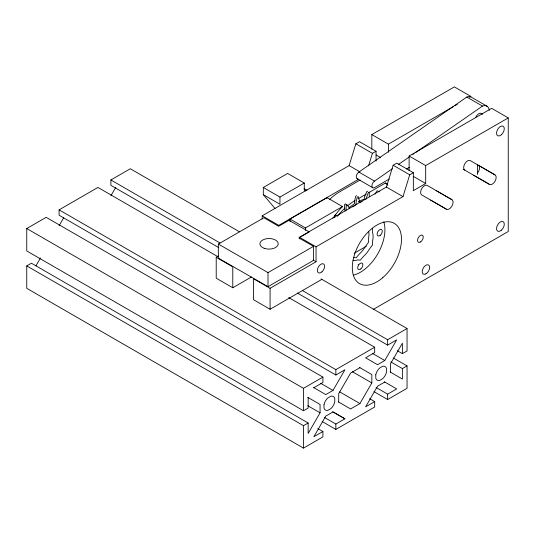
<?xml version="1.0" encoding="UTF-8"?>
<svg xmlns="http://www.w3.org/2000/svg" width="535" height="535" viewBox="0 0 535 535"><rect width="100%" height="100%" fill="white"/><g stroke="black" fill="none" stroke-linecap="round" stroke-linejoin="round"><path stroke-width="0.8" d="M290.037 221.564L290.037 219.042L327.059 197.669L342.467 206.563A70.259 40.566 -60 0 0 332.904 218.186M346.118 210.095L346.152 205.48L347.001 204.704L349.181 207.292L349.502 208.63M372.5 228.706L372.467 232.237A18.136 10.473 -60 0 1 372.641 240.737L372.5 244.997L369.264 249.283A18.136 10.473 -60 0 1 363.486 256.392L360.282 260.197L357.661 259.916A18.136 10.473 -60 0 1 353.06 260.311M365.853 199.381L368.401 192.353L369.244 192.152L369.277 196.726M262.197 219.123L262.197 215.799L349.121 165.609L355.855 143.788L359.48 141.695L376.045 151.258L376.045 161.042M368.575 165.823L372.42 153.351L376.045 151.258M299.48 238.911L299.48 237.252L386.417 187.056L393.151 165.235L396.776 163.142L413.341 172.705L413.341 190.641L425.686 183.512L425.686 165.576L508.25 117.914L508.25 231.508L373.149 309.504M299.48 237.252L316.045 246.816L402.989 196.619L409.716 174.798L413.341 172.705M35.925 265.855L40.446 258.03M59.138 225.65L63.652 217.832M110.912 195.757L115.841 187.223M307.779 397.365L320.064 404.46L320.064 412.826L308.153 433.45L308.153 422.991L31.411 263.213L26.75 265.902L26.75 288.325L303.492 448.103L322.913 436.894L322.913 431.511L317.85 428.588M313.477 387.5L325.755 394.589L333.004 390.41L344.914 369.779L335.853 375.015L59.111 215.237L59.111 209.854L97.945 187.437L217.885 256.686M338.327 401.852L350.612 408.941L359.928 403.564L371.838 382.933L371.838 374.567L359.553 367.471M288.699 297.567L374.687 347.215L374.687 352.592L365.626 357.821L377.536 364.703L384.779 360.516L396.689 339.885L387.628 345.122L297.306 292.973M374.955 194.158L377.121 190.781L377.857 190.901M326.276 198.492L327.059 197.669L325.922 198.719M348.766 207.914L354.645 203.547L354.551 201.247L355.708 196.184L356.584 195.676M352.933 206.871L356.196 204.444L356.103 202.143L357.26 197.081L358.142 196.572L359.293 200.304L359.199 202.712L362.101 201.514M357.841 178.857A3.992 2.307 -60 0 1 356.303 176.189A3.992 2.307 -60 0 1 358.878 172.069L466.808 97.036A11.75 6.781 -60 0 1 471.609 97.337L487.271 106.378M389.299 179.031L374.941 187.39A3.992 2.307 -60 0 1 371.925 186.106A3.992 2.307 -60 0 1 374.54 181.111L392.302 168.766M398.448 164.492L409.375 156.895M412.793 154.515L414.157 153.565M415.528 152.615L482.47 106.077A11.75 6.781 -60 0 1 489.304 110.357M406.526 168.993L409.395 167.321M354.277 253.215L366.455 246.147M308.153 397.579L308.153 408.044L303.492 410.733L26.75 250.955L26.75 228.539L46.164 217.33L322.913 377.108L322.913 382.485L313.851 387.714M218.547 247.504L110.885 185.344L110.885 179.961L130.299 168.752L239.412 231.749M275.043 208.489L263.314 194.653L263.314 187.477L287.649 173.427L304.288 183.037L304.288 190.206L305.779 190.948M371.825 149.238L371.825 134.566L454.382 86.897L470.954 96.467L469.516 97.296M263.314 187.477L279.952 197.081L304.288 183.037M371.825 134.566L388.39 144.129L453.72 106.411M455.158 105.582L457.311 104.338M298.851 237.928L313.57 246.314L313.57 260.364L268.008 286.673L218.34 258.111L218.34 244.06L263.902 217.752L278.655 226.272L289.014 220.293L309.203 231.949L300.917 236.737M251.483 276.956L232.785 287.756L216.22 278.187L216.214 257.302L218.367 256.051M358.504 179.319L278.762 225.369L262.197 215.799M360.182 179.961L339.785 191.731A49.581 28.622 -60 0 0 329.613 199.374M409.121 170.685L409.121 156.013L491.678 108.344L508.25 117.914M290.037 219.042L305.445 227.937L342.467 206.563M358.189 198.752L366.094 194.192M368.969 192.533L385.501 182.997L387.634 184.227M218.34 244.06L268.008 272.623L313.57 246.314M321.856 279.364L270.081 309.257L253.51 299.694L253.51 278.735L270.081 288.298L316.045 261.762L316.045 246.816M26.75 228.539L303.492 388.316L322.913 377.108M59.111 209.854L335.853 369.632L374.687 347.215M302.369 290.512L387.628 339.738L407.048 328.53L407.048 350.947L402.387 353.642L397.331 350.719M359.928 367.692L350.612 373.069L338.702 393.693L338.702 402.066M26.75 265.902L303.492 425.679L308.153 422.991M390.824 361.914L402.387 368.588L407.048 365.893L407.048 388.316L387.628 399.525L373.898 391.6M384.779 382.037L377.536 386.223L365.626 406.847L374.687 401.618L374.687 407.001L335.853 429.418L322.123 421.493M322.913 431.511L313.851 436.741L325.755 416.116L333.004 411.93L344.914 418.805L335.853 424.034L324.29 417.36M376.072 387.467L387.628 394.141L396.689 388.912L384.404 381.823M358.376 201.514L364.181 199.127L364.669 196.559L366.843 191.456L367.692 191.256M353.521 257.522L356.136 257.803L359.346 253.998A18.136 10.473 -60 0 0 365.124 246.889L368.361 242.602L368.501 238.342A18.136 10.473 -60 0 0 368.742 231.481M378.673 191.677L379.415 191.797M337.445 215.919L335.171 214.996L334.428 215.979L334.863 217.491M304.014 188.708L306.99 190.179M466.808 97.036L482.47 106.077M473.669 175.259L489.518 184.408A5.49 3.17 -60 0 0 495.009 181.238A5.49 3.17 -60 0 0 495.009 174.891L478.437 165.328A5.49 3.17 -60 0 1 477.635 172.845M463.37 169.294L489.518 184.408M409.121 156.013L425.686 165.576M413.441 176.443L425.686 183.512M376.145 154.996L380.465 157.491M393.151 165.235L409.716 174.798M355.855 143.788L372.42 153.351M436.099 190.567L451.948 199.722A5.49 3.17 -60 0 1 451.948 206.062A5.49 3.17 -60 0 1 446.457 209.232L430.608 200.083M349.121 165.609L359.928 171.849M386.417 187.056L402.989 196.619M358.878 172.069L374.54 181.111M357.226 178.743L372.888 187.785M263.314 194.653L279.952 204.256L279.952 197.081M313.162 260.097L316.045 261.762M321.06 278.889L407.048 328.53M110.885 179.961L219.992 242.957M393.319 357.968L407.048 365.893M216.214 257.302L232.778 266.865L232.785 287.756M372.5 353.421L384.779 360.516M390.102 371.959L402.387 379.047L402.387 368.588M352.331 371.671L371.838 382.933M369.625 398.695L374.687 401.618M339.698 391.881L359.928 403.564M320.719 383.314L333.004 390.41M332.63 411.716L344.914 418.805M307.779 405.737L320.064 412.826M495.009 174.891L470.305 160.614A5.49 3.17 -60 0 0 464.815 163.784A5.49 3.17 -60 0 0 464.815 170.123M451.948 199.722L427.244 185.438A5.49 3.17 -60 0 0 421.754 188.608A5.49 3.17 -60 0 0 421.754 194.947L446.457 209.232M385.501 182.997L387.875 185.217M347.188 205.881L345.449 203.808L344.6 204.584L344.567 209.198L345.229 211.044M477.501 164.553L477.501 174.47M402.387 353.642L402.387 343.176L390.476 363.8L390.476 372.173M388.39 144.129L388.39 152.281M387.628 339.738L387.628 345.122M387.628 394.141L387.628 399.525M335.853 369.632L335.853 375.015M335.853 424.034L335.853 429.418M305.445 227.937L305.445 230.358M303.492 388.316L303.492 410.733M303.492 425.679L303.492 448.103M270.081 288.298L270.081 309.257M268.008 272.623L268.008 286.673M383.782 221.844A34.782 20.083 -60 0 1 377.891 253.643A34.782 20.083 -60 0 1 353.421 275.15M475.729 117.285A5.49 3.17 -60 0 1 482.403 114.356M358.236 264.464A3.658 2.113 -60 0 1 358.136 264.678M337.538 216.127A49.581 28.622 -60 0 1 344.888 208.189M348.218 205.293A49.581 28.622 -60 0 1 355.059 200.551M324.003 404.701L324.003 408.031A7.871 4.547 -60 0 0 327.942 410.298L330.824 408.64A7.871 4.547 -60 0 0 334.756 401.818L334.756 398.495A7.871 4.547 -60 0 0 330.824 396.221L327.942 397.886A7.871 4.547 -60 0 0 324.003 404.701M375.784 374.808L375.784 378.138A7.871 4.547 -60 0 0 379.716 380.412L382.599 378.747A7.871 4.547 -60 0 0 386.531 371.925L386.531 368.602A7.871 4.547 -60 0 0 382.599 366.328L379.716 367.993A7.871 4.547 -60 0 0 375.784 374.808M382.719 277.698A34.782 20.083 -60 0 0 394.669 223.583A34.782 20.083 -60 0 0 353.287 259.134A34.782 20.083 -60 0 0 382.719 277.698M501.415 134.733A5.49 3.17 -60 0 0 503.154 126.227A5.49 3.17 -60 0 0 496.661 131.991A5.49 3.17 -60 0 0 501.415 134.733M501.415 230.164A5.49 3.17 -60 0 0 503.154 221.657A5.49 3.17 -60 0 0 496.661 227.415A5.49 3.17 -60 0 0 501.415 230.164M420.59 241.914A4.026 2.327 -60 0 0 422.757 235.54A4.026 2.327 -60 0 0 417.835 238.777A4.026 2.327 -60 0 0 420.59 241.914M321.909 271.874A5.123 2.963 -60 0 0 323.535 263.936A5.123 2.963 -60 0 0 317.469 269.312A5.123 2.963 -60 0 0 321.909 271.874M425.94 273.833A5.276 3.043 -60 0 0 429.144 265.507A5.276 3.043 -60 0 0 422.69 269.272A5.276 3.043 -60 0 0 425.94 273.833M360.858 268.898A3.658 2.113 -60 0 0 362.175 263.193A3.658 2.113 -60 0 0 357.801 266.871A3.658 2.113 -60 0 0 360.858 268.898M380.291 235.26A3.658 2.113 -60 0 0 381.582 229.555A3.658 2.113 -60 0 0 377.222 233.267A3.658 2.113 -60 0 0 380.291 235.26M264.136 248.267A9.155 5.283 0 0 0 278.207 244.047A9.155 5.283 0 0 0 264.845 239.125A9.155 5.283 0 0 0 264.136 248.267"/></g></svg>
